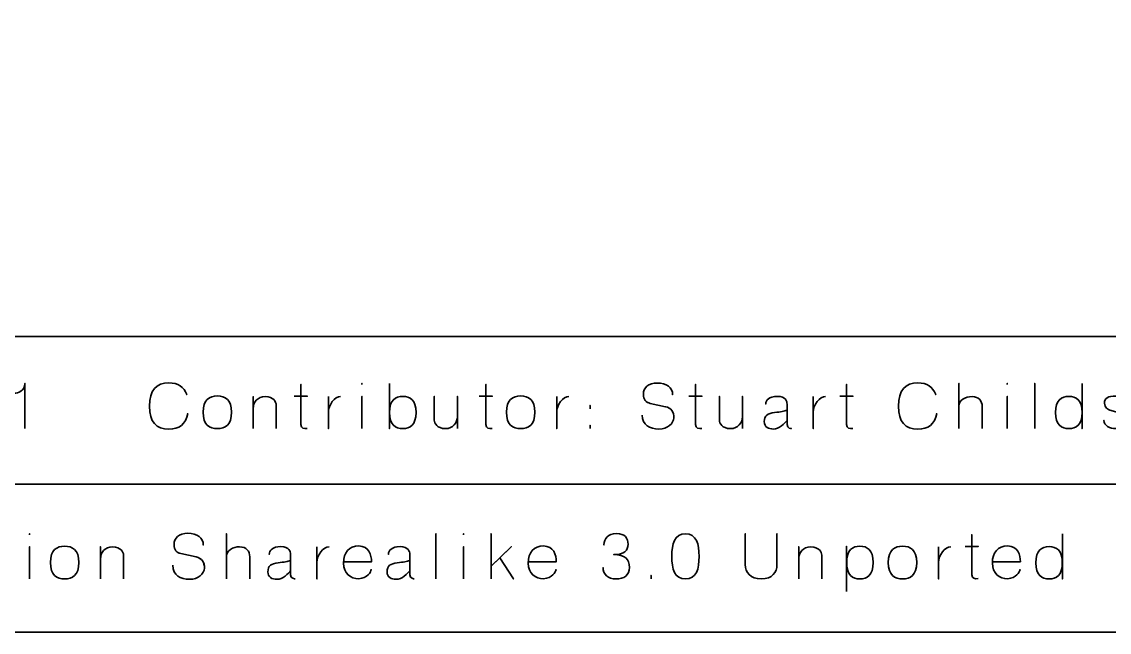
# Model space of a CAD drawing. Header units: inches. Extents: x 215 to 985, y -885 to -315.
# Drawn here: x 504.1 to 724.7, y -885.2 to -761.4 of the extents above; entities that cross this region are included whole.
import ezdxf

# ---------------------------------------------------------------- set-up
doc = ezdxf.new("R2010")
doc.units = ezdxf.units.IN
doc.header["$MEASUREMENT"] = 0
doc.layers.add('Layer 1', color=7, linetype='Continuous')

# ---------------------------------------------------------------- blocks, each defined once
blk = doc.blocks.new('block 282')
at = {"layer": 'Layer 1', "color": 30, "lineweight": 35, "true_color": 0xf58726}
for points, knots in [([(504.71, -843.92), (504.71, -843.92), (504.71, -834.76), (504.71, -834.76), (504.71, -836.33), (503.2, -836.69), (502.55, -836.74), (503.2, -836.69), (504.71, -836.33), (504.71, -834.76), (504.71, -834.76), (504.71, -843.92), (504.71, -843.92)], [0, 0, 0, 0, 1, 1, 1, 2, 2, 2, 3, 3, 3, 4, 4, 4, 4]), ([(533.92, -844.02), (531.4, -844.02), (529.96, -842.59), (529.96, -839.34), (529.96, -836.1), (531.4, -834.65), (533.92, -834.65), (535.73, -834.65), (536.97, -835.4), (537.53, -837.02), (536.97, -835.4), (535.73, -834.65), (533.92, -834.65), (531.4, -834.65), (529.96, -836.1), (529.96, -839.34), (529.96, -842.59), (531.4, -844.02), (533.92, -844.02), (536.01, -844.02), (537.33, -843.03), (537.73, -840.85), (537.33, -843.03), (536.01, -844.02), (533.92, -844.02)], [0, 0, 0, 0, 1, 1, 1, 2, 2, 2, 3, 3, 3, 4, 4, 4, 5, 5, 5, 6, 6, 6, 7, 7, 7, 8, 8, 8, 8]), ([(561.99, -843.86), (561.37, -843.89), (560.7, -843.92), (560.7, -843.07), (560.7, -842.2), (560.7, -834.94), (560.7, -834.94), (560.7, -834.94), (560.7, -842.2), (560.7, -843.07), (560.7, -843.92), (561.37, -843.89), (561.99, -843.86)], [0, 0, 0, 0, 1, 1, 1, 2, 2, 2, 3, 3, 3, 4, 4, 4, 4]), ([(573.08, -834.98), (573.08, -834.98), (573.08, -834.75), (573.08, -834.75), (573.08, -834.75), (573.08, -834.98), (573.08, -834.98)], [0, 0, 0, 0, 1, 1, 1, 2, 2, 2, 2]), ([(578.68, -834.73), (578.68, -834.73), (578.68, -843.92), (578.68, -843.92), (578.68, -843.92), (578.68, -834.73), (578.68, -834.73)], [0, 0, 0, 0, 1, 1, 1, 2, 2, 2, 2]), ([(599.53, -843.86), (598.91, -843.89), (598.24, -843.92), (598.24, -843.07), (598.24, -842.2), (598.24, -834.94), (598.24, -834.94), (598.24, -834.94), (598.24, -842.2), (598.24, -843.07), (598.24, -843.92), (598.91, -843.89), (599.53, -843.86)], [0, 0, 0, 0, 1, 1, 1, 2, 2, 2, 3, 3, 3, 4, 4, 4, 4]), ([(629.97, -841.15), (629.97, -843.18), (631.52, -844), (633.34, -844), (635.18, -844), (636.34, -842.84), (636.37, -841.71), (636.41, -840.59), (635.84, -839.7), (634.71, -839.46), (634.71, -839.46), (631.6, -838.79), (631.6, -838.79), (630.72, -838.6), (630.2, -838.09), (630.2, -836.9), (630.2, -835.7), (631.21, -834.67), (633.03, -834.67), (634.86, -834.67), (636.2, -835.54), (636.14, -837.05), (636.2, -835.54), (634.86, -834.67), (633.03, -834.67), (631.21, -834.67), (630.2, -835.7), (630.2, -836.9), (630.2, -838.09), (630.7, -838.59), (631.6, -838.79), (631.6, -838.79), (634.71, -839.46), (634.71, -839.46), (635.87, -839.7), (636.41, -840.59), (636.37, -841.71), (636.34, -842.84), (635.18, -844), (633.34, -844), (631.52, -844), (629.97, -843.18), (629.97, -841.15)], [0, 0, 0, 0, 1, 1, 1, 2, 2, 2, 3, 3, 3, 4, 4, 4, 5, 5, 5, 6, 6, 6, 7, 7, 7, 8, 8, 8, 9, 9, 9, 10, 10, 10, 11, 11, 11, 12, 12, 12, 13, 13, 13, 14, 14, 14, 14]), ([(642.09, -843.86), (641.47, -843.89), (640.79, -843.92), (640.79, -843.07), (640.79, -842.2), (640.79, -834.94), (640.79, -834.94), (640.79, -834.94), (640.79, -842.2), (640.79, -843.07), (640.79, -843.92), (641.47, -843.89), (642.09, -843.86)], [0, 0, 0, 0, 1, 1, 1, 2, 2, 2, 3, 3, 3, 4, 4, 4, 4]), ([(672.72, -843.86), (672.1, -843.89), (671.43, -843.92), (671.43, -843.07), (671.43, -842.2), (671.43, -834.94), (671.43, -834.94), (671.43, -834.94), (671.43, -842.2), (671.43, -843.07), (671.43, -843.92), (672.1, -843.89), (672.72, -843.86)], [0, 0, 0, 0, 1, 1, 1, 2, 2, 2, 3, 3, 3, 4, 4, 4, 4]), ([(685.92, -844.02), (683.39, -844.02), (681.95, -842.59), (681.95, -839.34), (681.95, -836.1), (683.39, -834.65), (685.92, -834.65), (687.72, -834.65), (688.96, -835.4), (689.52, -837.02), (688.96, -835.4), (687.72, -834.65), (685.92, -834.65), (683.39, -834.65), (681.95, -836.1), (681.95, -839.34), (681.95, -842.59), (683.39, -844.02), (685.92, -844.02), (688, -844.02), (689.32, -843.03), (689.73, -840.85), (689.32, -843.03), (688, -844.02), (685.92, -844.02)], [0, 0, 0, 0, 1, 1, 1, 2, 2, 2, 3, 3, 3, 4, 4, 4, 5, 5, 5, 6, 6, 6, 7, 7, 7, 8, 8, 8, 8]), ([(694.22, -843.92), (694.22, -843.92), (694.22, -834.76), (694.22, -834.76), (694.22, -834.76), (694.22, -843.92), (694.22, -843.92)], [0, 0, 0, 0, 1, 1, 1, 2, 2, 2, 2]), ([(704.03, -834.98), (704.03, -834.98), (704.03, -834.75), (704.03, -834.75), (704.03, -834.75), (704.03, -834.98), (704.03, -834.98)], [0, 0, 0, 0, 1, 1, 1, 2, 2, 2, 2]), ([(709.63, -843.92), (709.63, -843.92), (709.63, -834.76), (709.63, -834.76), (709.63, -834.76), (709.63, -843.92), (709.63, -843.92)], [0, 0, 0, 0, 1, 1, 1, 2, 2, 2, 2]), ([(719.24, -834.74), (719.24, -834.74), (719.24, -843.92), (719.24, -843.92), (719.24, -843.92), (719.24, -834.74), (719.24, -834.74)], [0, 0, 0, 0, 1, 1, 1, 2, 2, 2, 2]), ([(540.86, -840.59), (540.86, -838.03), (542.17, -837.28), (543.74, -837.28), (545.33, -837.28), (546.62, -838.03), (546.62, -840.59), (546.62, -843.17), (545.33, -843.92), (543.74, -843.92), (542.17, -843.92), (540.86, -843.17), (540.86, -840.59)], [0, 0, 0, 0, 1, 1, 1, 2, 2, 2, 3, 3, 3, 4, 4, 4, 4]), ([(540.86, -840.59), (540.86, -838.03), (542.17, -837.28), (543.74, -837.28), (545.33, -837.28), (546.62, -838.03), (546.62, -840.59), (546.62, -843.17), (545.33, -843.92), (543.74, -843.92), (542.17, -843.92), (540.86, -843.17), (540.86, -840.59)], [0, 0, 0, 0, 1, 1, 1, 2, 2, 2, 3, 3, 3, 4, 4, 4, 4]), ([(555.69, -843.92), (555.69, -843.92), (555.69, -839.68), (555.69, -839.09), (555.69, -838.51), (555.11, -837.42), (553.5, -837.4), (551.87, -837.39), (551.02, -838.65), (551.02, -839.82), (551.02, -838.65), (551.87, -837.39), (553.5, -837.4), (555.11, -837.42), (555.69, -838.51), (555.69, -839.09), (555.69, -839.68), (555.69, -843.92), (555.69, -843.92)], [0, 0, 0, 0, 1, 1, 1, 2, 2, 2, 3, 3, 3, 4, 4, 4, 5, 5, 5, 6, 6, 6, 6]), ([(551.02, -843.92), (551.02, -843.92), (551.02, -837.4), (551.02, -837.4), (551.02, -837.4), (551.02, -843.92), (551.02, -843.92)], [0, 0, 0, 0, 1, 1, 1, 2, 2, 2, 2]), ([(559.36, -837.34), (559.36, -837.34), (562.02, -837.34), (562.02, -837.34), (562.02, -837.34), (559.36, -837.34), (559.36, -837.34)], [0, 0, 0, 0, 1, 1, 1, 2, 2, 2, 2]), ([(568.77, -837.4), (567.59, -837.39), (566.25, -839.13), (566.28, -840.59), (566.25, -839.13), (567.59, -837.39), (568.77, -837.4)], [0, 0, 0, 0, 1, 1, 1, 2, 2, 2, 2]), ([(566.28, -837.4), (566.28, -837.4), (566.28, -843.92), (566.28, -843.92), (566.28, -843.92), (566.28, -837.4), (566.28, -837.4)], [0, 0, 0, 0, 1, 1, 1, 2, 2, 2, 2]), ([(573.08, -843.91), (573.08, -843.91), (573.08, -837.39), (573.08, -837.39), (573.08, -837.39), (573.08, -843.93), (573.08, -843.91)], [0, 0, 0, 0, 1, 1, 1, 2, 2, 2, 2]), ([(581.37, -837.37), (582.86, -837.37), (584.06, -838.09), (584.06, -840.64), (584.06, -843.18), (582.86, -843.92), (581.37, -843.92), (579.89, -843.92), (578.68, -843.18), (578.68, -840.64), (578.68, -838.09), (579.89, -837.37), (581.37, -837.37)], [0, 0, 0, 0, 1, 1, 1, 2, 2, 2, 3, 3, 3, 4, 4, 4, 4]), ([(581.37, -837.37), (582.86, -837.37), (584.06, -838.09), (584.06, -840.64), (584.06, -843.18), (582.86, -843.92), (581.37, -843.92), (579.89, -843.92), (578.68, -843.18), (578.68, -840.64), (578.68, -838.09), (579.89, -837.37), (581.37, -837.37)], [0, 0, 0, 0, 1, 1, 1, 2, 2, 2, 3, 3, 3, 4, 4, 4, 4]), ([(587.78, -842.22), (587.78, -842.8), (588.37, -843.89), (589.98, -843.91), (591.61, -843.92), (592.47, -842.66), (592.47, -841.49), (592.47, -842.66), (591.61, -843.92), (589.98, -843.91), (588.37, -843.89), (587.78, -842.8), (587.78, -842.22), (587.78, -841.63), (587.78, -837.38), (587.78, -837.38), (587.78, -837.38), (587.78, -841.63), (587.78, -842.22)], [0, 0, 0, 0, 1, 1, 1, 2, 2, 2, 3, 3, 3, 4, 4, 4, 5, 5, 5, 6, 6, 6, 6]), ([(592.47, -843.91), (592.47, -843.91), (592.47, -837.38), (592.47, -837.38), (592.47, -837.38), (592.47, -843.91), (592.47, -843.91)], [0, 0, 0, 0, 1, 1, 1, 2, 2, 2, 2]), ([(596.9, -837.34), (596.9, -837.34), (599.56, -837.34), (599.56, -837.34), (599.56, -837.34), (596.9, -837.34), (596.9, -837.34)], [0, 0, 0, 0, 1, 1, 1, 2, 2, 2, 2]), ([(602.42, -840.59), (602.42, -838.03), (603.72, -837.28), (605.3, -837.28), (606.88, -837.28), (608.18, -838.03), (608.18, -840.59), (608.18, -843.17), (606.88, -843.92), (605.3, -843.92), (603.72, -843.92), (602.42, -843.17), (602.42, -840.59)], [0, 0, 0, 0, 1, 1, 1, 2, 2, 2, 3, 3, 3, 4, 4, 4, 4]), ([(602.42, -840.59), (602.42, -838.03), (603.72, -837.28), (605.3, -837.28), (606.88, -837.28), (608.18, -838.03), (608.18, -840.59), (608.18, -843.17), (606.88, -843.92), (605.3, -843.92), (603.72, -843.92), (602.42, -843.17), (602.42, -840.59)], [0, 0, 0, 0, 1, 1, 1, 2, 2, 2, 3, 3, 3, 4, 4, 4, 4]), ([(615.1, -837.4), (613.92, -837.39), (612.57, -839.13), (612.61, -840.59), (612.57, -839.13), (613.92, -837.39), (615.1, -837.4)], [0, 0, 0, 0, 1, 1, 1, 2, 2, 2, 2]), ([(612.61, -837.4), (612.61, -837.4), (612.61, -843.92), (612.61, -843.92), (612.61, -843.92), (612.61, -837.4), (612.61, -837.4)], [0, 0, 0, 0, 1, 1, 1, 2, 2, 2, 2]), ([(639.46, -837.34), (639.46, -837.34), (642.11, -837.34), (642.11, -837.34), (642.11, -837.34), (639.46, -837.34), (639.46, -837.34)], [0, 0, 0, 0, 1, 1, 1, 2, 2, 2, 2]), ([(645.62, -842.22), (645.62, -842.8), (646.2, -843.89), (647.82, -843.91), (649.44, -843.92), (650.31, -842.66), (650.31, -841.49), (650.31, -842.66), (649.44, -843.92), (647.82, -843.91), (646.2, -843.89), (645.62, -842.8), (645.62, -842.22), (645.62, -841.63), (645.62, -837.38), (645.62, -837.38), (645.62, -837.38), (645.62, -841.63), (645.62, -842.22)], [0, 0, 0, 0, 1, 1, 1, 2, 2, 2, 3, 3, 3, 4, 4, 4, 5, 5, 5, 6, 6, 6, 6]), ([(650.31, -843.91), (650.31, -843.91), (650.31, -837.38), (650.31, -837.38), (650.31, -837.38), (650.31, -843.91), (650.31, -843.91)], [0, 0, 0, 0, 1, 1, 1, 2, 2, 2, 2]), ([(659.36, -843.09), (659.36, -843.09), (659.36, -838.92), (659.36, -838.92), (659.36, -838.38), (659.09, -837.37), (657.38, -837.37), (655.67, -837.37), (655.03, -838.14), (655.03, -838.94), (655.03, -838.14), (655.67, -837.37), (657.38, -837.37), (659.09, -837.37), (659.36, -838.38), (659.36, -838.92), (659.36, -838.92), (659.36, -843.09), (659.36, -843.09), (659.36, -843.86), (660.26, -843.92), (660.26, -843.92), (660.26, -843.92), (659.36, -843.86), (659.36, -843.09)], [0, 0, 0, 0, 1, 1, 1, 2, 2, 2, 3, 3, 3, 4, 4, 4, 5, 5, 5, 6, 6, 6, 7, 7, 7, 8, 8, 8, 8]), ([(667.17, -837.4), (665.99, -837.39), (664.64, -839.13), (664.68, -840.59), (664.64, -839.13), (665.99, -837.39), (667.17, -837.4)], [0, 0, 0, 0, 1, 1, 1, 2, 2, 2, 2]), ([(664.68, -837.4), (664.68, -837.4), (664.68, -843.92), (664.68, -843.92), (664.68, -843.92), (664.68, -837.4), (664.68, -837.4)], [0, 0, 0, 0, 1, 1, 1, 2, 2, 2, 2]), ([(670.09, -837.34), (670.09, -837.34), (672.75, -837.34), (672.75, -837.34), (672.75, -837.34), (670.09, -837.34), (670.09, -837.34)], [0, 0, 0, 0, 1, 1, 1, 2, 2, 2, 2]), ([(698.97, -843.92), (698.97, -843.92), (698.97, -840.62), (698.97, -839.46), (698.97, -838.31), (698.27, -837.43), (696.91, -837.4), (695.53, -837.38), (694.22, -838.22), (694.22, -839.32), (694.22, -838.22), (695.53, -837.38), (696.91, -837.4), (698.27, -837.43), (698.97, -838.31), (698.97, -839.46), (698.97, -840.62), (698.97, -843.92), (698.97, -843.92)], [0, 0, 0, 0, 1, 1, 1, 2, 2, 2, 3, 3, 3, 4, 4, 4, 5, 5, 5, 6, 6, 6, 6]), ([(704.03, -843.91), (704.03, -843.91), (704.03, -837.39), (704.03, -837.39), (704.03, -837.39), (704.03, -843.93), (704.03, -843.91)], [0, 0, 0, 0, 1, 1, 1, 2, 2, 2, 2]), ([(716.54, -837.37), (718.01, -837.37), (719.23, -838.1), (719.23, -840.64), (719.23, -843.18), (718.01, -843.92), (716.54, -843.92), (715.06, -843.92), (713.86, -843.18), (713.86, -840.64), (713.86, -838.1), (715.06, -837.37), (716.54, -837.37)], [0, 0, 0, 0, 1, 1, 1, 2, 2, 2, 3, 3, 3, 4, 4, 4, 4]), ([(716.54, -837.37), (718.01, -837.37), (719.23, -838.1), (719.23, -840.64), (719.23, -843.18), (718.01, -843.92), (716.54, -843.92), (715.06, -843.92), (713.86, -843.18), (713.86, -840.64), (713.86, -838.1), (715.06, -837.37), (716.54, -837.37)], [0, 0, 0, 0, 1, 1, 1, 2, 2, 2, 3, 3, 3, 4, 4, 4, 4]), ([(728.09, -838.57), (728.12, -838.26), (727.7, -837.37), (726.1, -837.3), (724.5, -837.27), (723.76, -837.77), (723.76, -838.75), (723.76, -839.74), (724.59, -840.05), (724.89, -840.14), (724.89, -840.14), (727.29, -840.85), (727.29, -840.85), (727.61, -840.92), (728.37, -841.27), (728.37, -842.2), (728.37, -843.14), (727.37, -843.92), (726.1, -843.92), (724.83, -843.92), (723.67, -843.25), (723.67, -842.26), (723.67, -843.25), (724.83, -843.92), (726.1, -843.92), (727.37, -843.92), (728.37, -843.14), (728.37, -842.2), (728.37, -841.27), (727.61, -840.92), (727.29, -840.85), (727.29, -840.85), (724.89, -840.14), (724.89, -840.14), (724.59, -840.05), (723.76, -839.74), (723.76, -838.75), (723.76, -837.77), (724.5, -837.27), (726.1, -837.3), (727.7, -837.37), (728.12, -838.26), (728.09, -838.57)], [0, 0, 0, 0, 1, 1, 1, 2, 2, 2, 3, 3, 3, 4, 4, 4, 5, 5, 5, 6, 6, 6, 7, 7, 7, 8, 8, 8, 9, 9, 9, 10, 10, 10, 11, 11, 11, 12, 12, 12, 13, 13, 13, 14, 14, 14, 14]), ([(619.39, -839.91), (619.39, -839.91), (619.39, -839.21), (619.39, -839.21), (619.39, -839.21), (619.39, -839.91), (619.39, -839.91)], [0, 0, 0, 0, 1, 1, 1, 2, 2, 2, 2]), ([(656.63, -844), (655.58, -843.96), (654.74, -843.63), (654.74, -842.46), (654.74, -841.28), (655.45, -840.78), (656.8, -840.66), (658.13, -840.53), (658.73, -840.33), (659.36, -840.15), (658.73, -840.33), (658.13, -840.53), (656.8, -840.66), (655.45, -840.78), (654.74, -841.28), (654.74, -842.46), (654.74, -843.63), (655.58, -843.96), (656.63, -844), (657.67, -844.03), (658.98, -842.8), (659.36, -842.26), (658.98, -842.8), (657.67, -844.03), (656.63, -844)], [0, 0, 0, 0, 1, 1, 1, 2, 2, 2, 3, 3, 3, 4, 4, 4, 5, 5, 5, 6, 6, 6, 7, 7, 7, 8, 8, 8, 8]), ([(619.39, -843.92), (619.39, -843.92), (619.39, -843.22), (619.39, -843.22), (619.39, -843.22), (619.39, -843.92), (619.39, -843.92)], [0, 0, 0, 0, 1, 1, 1, 2, 2, 2, 2]), ([(505.64, -865.46), (505.64, -865.46), (505.64, -865.23), (505.64, -865.23), (505.64, -865.23), (505.64, -865.46), (505.64, -865.46)], [0, 0, 0, 0, 1, 1, 1, 2, 2, 2, 2]), ([(534.72, -871.63), (534.72, -873.66), (536.27, -874.48), (538.09, -874.48), (539.93, -874.48), (541.08, -873.32), (541.12, -872.19), (541.16, -871.07), (540.59, -870.18), (539.46, -869.94), (539.46, -869.94), (536.35, -869.27), (536.35, -869.27), (535.47, -869.08), (534.95, -868.57), (534.95, -867.38), (534.95, -866.18), (535.95, -865.15), (537.78, -865.15), (539.61, -865.15), (540.94, -866.02), (540.89, -867.53), (540.94, -866.02), (539.61, -865.15), (537.78, -865.15), (535.95, -865.15), (534.95, -866.18), (534.95, -867.38), (534.95, -868.57), (535.45, -869.07), (536.35, -869.27), (536.35, -869.27), (539.46, -869.94), (539.46, -869.94), (540.61, -870.18), (541.16, -871.07), (541.12, -872.19), (541.08, -873.32), (539.93, -874.48), (538.09, -874.48), (536.27, -874.48), (534.72, -873.66), (534.72, -871.63)], [0, 0, 0, 0, 1, 1, 1, 2, 2, 2, 3, 3, 3, 4, 4, 4, 5, 5, 5, 6, 6, 6, 7, 7, 7, 8, 8, 8, 9, 9, 9, 10, 10, 10, 11, 11, 11, 12, 12, 12, 13, 13, 13, 14, 14, 14, 14]), ([(545.58, -874.4), (545.58, -874.4), (545.58, -865.24), (545.58, -865.24), (545.58, -865.24), (545.58, -874.4), (545.58, -874.4)], [0, 0, 0, 0, 1, 1, 1, 2, 2, 2, 2]), ([(588.09, -874.4), (588.09, -874.4), (588.09, -865.24), (588.09, -865.24), (588.09, -865.24), (588.09, -874.4), (588.09, -874.4)], [0, 0, 0, 0, 1, 1, 1, 2, 2, 2, 2]), ([(593.7, -865.46), (593.7, -865.46), (593.7, -865.23), (593.7, -865.23), (593.7, -865.23), (593.7, -865.46), (593.7, -865.46)], [0, 0, 0, 0, 1, 1, 1, 2, 2, 2, 2]), ([(599.3, -874.4), (599.3, -874.4), (599.3, -871.83), (599.3, -871.83), (599.3, -871.83), (601.05, -870.13), (601.05, -870.13), (601.05, -870.13), (603.82, -874.4), (603.82, -874.4), (603.82, -874.4), (601.05, -870.13), (601.05, -870.13), (601.05, -870.13), (603.39, -867.89), (603.39, -867.89), (603.39, -867.89), (599.3, -871.83), (599.3, -871.83), (599.3, -871.83), (599.3, -865.24), (599.3, -865.24), (599.3, -865.24), (599.3, -874.4), (599.3, -874.4)], [0, 0, 0, 0, 1, 1, 1, 2, 2, 2, 3, 3, 3, 4, 4, 4, 5, 5, 5, 6, 6, 6, 7, 7, 7, 8, 8, 8, 8]), ([(624.64, -874.4), (626.26, -874.4), (627.38, -873.73), (627.38, -872.05), (627.38, -870.37), (626.39, -869.47), (624.18, -869.47), (626.38, -869.48), (627.09, -868.58), (627.09, -867.36), (627.09, -866.15), (626.46, -865.19), (624.74, -865.19), (623.02, -865.19), (622.2, -866.27), (622.2, -867.49), (622.2, -866.27), (623.02, -865.19), (624.74, -865.19), (626.46, -865.19), (627.09, -866.15), (627.09, -867.36), (627.09, -868.58), (626.38, -869.48), (624.18, -869.47), (626.39, -869.47), (627.38, -870.37), (627.38, -872.05), (627.38, -873.73), (626.26, -874.4), (624.64, -874.4), (623.01, -874.4), (622.02, -873.46), (622.02, -872.1), (622.02, -873.46), (623.01, -874.4), (624.64, -874.4)], [0, 0, 0, 0, 1, 1, 1, 2, 2, 2, 3, 3, 3, 4, 4, 4, 5, 5, 5, 6, 6, 6, 7, 7, 7, 8, 8, 8, 9, 9, 9, 10, 10, 10, 11, 11, 11, 12, 12, 12, 12]), ([(635.98, -869.83), (635.98, -867.31), (636.51, -865.26), (638.75, -865.26), (640.98, -865.26), (641.51, -867.31), (641.51, -869.83), (641.51, -872.36), (640.98, -874.4), (638.75, -874.4), (636.51, -874.4), (635.98, -872.36), (635.98, -869.83)], [0, 0, 0, 0, 1, 1, 1, 2, 2, 2, 3, 3, 3, 4, 4, 4, 4]), ([(635.98, -869.83), (635.98, -867.31), (636.51, -865.26), (638.75, -865.26), (640.98, -865.26), (641.51, -867.31), (641.51, -869.83), (641.51, -872.36), (640.98, -874.4), (638.75, -874.4), (636.51, -874.4), (635.98, -872.36), (635.98, -869.83)], [0, 0, 0, 0, 1, 1, 1, 2, 2, 2, 3, 3, 3, 4, 4, 4, 4]), ([(657.31, -871.49), (657.31, -873.02), (656.37, -874.4), (654.14, -874.39), (651.9, -874.35), (650.87, -873.1), (650.87, -871.49), (650.87, -871.49), (650.87, -865.23), (650.87, -865.23), (650.87, -865.23), (650.87, -871.49), (650.87, -871.49), (650.87, -873.1), (651.9, -874.35), (654.14, -874.39), (656.37, -874.4), (657.31, -873.02), (657.31, -871.49), (657.31, -869.97), (657.31, -865.23), (657.31, -865.23), (657.31, -865.23), (657.31, -869.97), (657.31, -871.49)], [0, 0, 0, 0, 1, 1, 1, 2, 2, 2, 3, 3, 3, 4, 4, 4, 5, 5, 5, 6, 6, 6, 7, 7, 7, 8, 8, 8, 8]), ([(698.14, -874.34), (697.52, -874.37), (696.85, -874.4), (696.85, -873.55), (696.85, -872.69), (696.85, -865.42), (696.85, -865.42), (696.85, -865.42), (696.85, -872.69), (696.85, -873.55), (696.85, -874.4), (697.52, -874.37), (698.14, -874.34)], [0, 0, 0, 0, 1, 1, 1, 2, 2, 2, 3, 3, 3, 4, 4, 4, 4]), ([(715.24, -865.22), (715.24, -865.22), (715.24, -874.4), (715.24, -874.4), (715.24, -874.4), (715.24, -865.22), (715.24, -865.22)], [0, 0, 0, 0, 1, 1, 1, 2, 2, 2, 2]), ([(505.64, -874.39), (505.64, -874.39), (505.64, -867.87), (505.64, -867.87), (505.64, -867.87), (505.64, -874.41), (505.64, -874.39)], [0, 0, 0, 0, 1, 1, 1, 2, 2, 2, 2]), ([(509.87, -871.07), (509.87, -868.51), (511.18, -867.76), (512.75, -867.76), (514.34, -867.76), (515.63, -868.51), (515.63, -871.07), (515.63, -873.65), (514.34, -874.4), (512.75, -874.4), (511.18, -874.4), (509.87, -873.65), (509.87, -871.07)], [0, 0, 0, 0, 1, 1, 1, 2, 2, 2, 3, 3, 3, 4, 4, 4, 4]), ([(509.87, -871.07), (509.87, -868.51), (511.18, -867.76), (512.75, -867.76), (514.34, -867.76), (515.63, -868.51), (515.63, -871.07), (515.63, -873.65), (514.34, -874.4), (512.75, -874.4), (511.18, -874.4), (509.87, -873.65), (509.87, -871.07)], [0, 0, 0, 0, 1, 1, 1, 2, 2, 2, 3, 3, 3, 4, 4, 4, 4]), ([(524.7, -874.4), (524.7, -874.4), (524.7, -870.16), (524.7, -869.57), (524.7, -868.99), (524.12, -867.9), (522.5, -867.89), (520.88, -867.87), (520.03, -869.13), (520.03, -870.3), (520.03, -869.13), (520.88, -867.87), (522.5, -867.89), (524.12, -867.9), (524.7, -868.99), (524.7, -869.57), (524.7, -870.16), (524.7, -874.4), (524.7, -874.4)], [0, 0, 0, 0, 1, 1, 1, 2, 2, 2, 3, 3, 3, 4, 4, 4, 5, 5, 5, 6, 6, 6, 6]), ([(520.03, -874.4), (520.03, -874.4), (520.03, -867.89), (520.03, -867.89), (520.03, -867.89), (520.03, -874.4), (520.03, -874.4)], [0, 0, 0, 0, 1, 1, 1, 2, 2, 2, 2]), ([(550.33, -874.4), (550.33, -874.4), (550.33, -871.1), (550.33, -869.94), (550.33, -868.79), (549.63, -867.91), (548.27, -867.89), (546.89, -867.86), (545.58, -868.7), (545.58, -869.8), (545.58, -868.7), (546.89, -867.86), (548.27, -867.89), (549.63, -867.91), (550.33, -868.79), (550.33, -869.94), (550.33, -871.1), (550.33, -874.4), (550.33, -874.4)], [0, 0, 0, 0, 1, 1, 1, 2, 2, 2, 3, 3, 3, 4, 4, 4, 5, 5, 5, 6, 6, 6, 6]), ([(559.52, -874.4), (559.52, -874.4), (558.62, -874.34), (558.62, -873.57), (558.62, -873.57), (558.62, -869.4), (558.62, -869.4), (558.62, -868.86), (558.36, -867.85), (556.64, -867.85), (554.93, -867.85), (554.29, -868.62), (554.29, -869.42), (554.29, -868.62), (554.93, -867.85), (556.64, -867.85), (558.36, -867.85), (558.62, -868.86), (558.62, -869.4), (558.62, -869.4), (558.62, -873.57), (558.62, -873.57), (558.62, -874.34), (559.52, -874.4), (559.52, -874.4)], [0, 0, 0, 0, 1, 1, 1, 2, 2, 2, 3, 3, 3, 4, 4, 4, 5, 5, 5, 6, 6, 6, 7, 7, 7, 8, 8, 8, 8]), ([(566.43, -867.89), (565.25, -867.87), (563.91, -869.61), (563.94, -871.07), (563.91, -869.61), (565.25, -867.87), (566.43, -867.89)], [0, 0, 0, 0, 1, 1, 1, 2, 2, 2, 2]), ([(563.94, -867.89), (563.94, -867.89), (563.94, -874.4), (563.94, -874.4), (563.94, -874.4), (563.94, -867.89), (563.94, -867.89)], [0, 0, 0, 0, 1, 1, 1, 2, 2, 2, 2]), ([(569.37, -870.92), (569.37, -870.92), (575.04, -870.92), (575.04, -870.92), (575.04, -869.51), (574.48, -867.71), (572.47, -867.71), (570.46, -867.71), (569.35, -869.08), (569.35, -871.17), (569.35, -873.28), (570.78, -874.4), (572.47, -874.35), (574.17, -874.3), (574.9, -872.98), (574.99, -872.51), (574.9, -872.98), (574.17, -874.3), (572.47, -874.35), (570.78, -874.4), (569.35, -873.28), (569.35, -871.17), (569.35, -869.08), (570.46, -867.71), (572.47, -867.71), (574.48, -867.71), (575.04, -869.51), (575.04, -870.92), (575.04, -870.92), (569.37, -870.92), (569.37, -870.92)], [0, 0, 0, 0, 1, 1, 1, 2, 2, 2, 3, 3, 3, 4, 4, 4, 5, 5, 5, 6, 6, 6, 7, 7, 7, 8, 8, 8, 9, 9, 9, 10, 10, 10, 10]), ([(583.7, -874.4), (583.7, -874.4), (582.8, -874.34), (582.8, -873.57), (582.8, -873.57), (582.8, -869.4), (582.8, -869.4), (582.8, -868.86), (582.54, -867.85), (580.82, -867.85), (579.11, -867.85), (578.47, -868.62), (578.47, -869.42), (578.47, -868.62), (579.11, -867.85), (580.82, -867.85), (582.54, -867.85), (582.8, -868.86), (582.8, -869.4), (582.8, -869.4), (582.8, -873.57), (582.8, -873.57), (582.8, -874.34), (583.7, -874.4), (583.7, -874.4)], [0, 0, 0, 0, 1, 1, 1, 2, 2, 2, 3, 3, 3, 4, 4, 4, 5, 5, 5, 6, 6, 6, 7, 7, 7, 8, 8, 8, 8]), ([(593.7, -874.39), (593.7, -874.39), (593.7, -867.87), (593.7, -867.87), (593.7, -867.87), (593.7, -874.41), (593.7, -874.39)], [0, 0, 0, 0, 1, 1, 1, 2, 2, 2, 2]), ([(606.86, -870.92), (606.86, -870.92), (612.53, -870.92), (612.53, -870.92), (612.53, -869.51), (611.97, -867.71), (609.95, -867.71), (607.95, -867.71), (606.84, -869.08), (606.84, -871.17), (606.84, -873.28), (608.27, -874.4), (609.95, -874.35), (611.66, -874.3), (612.39, -872.98), (612.48, -872.51), (612.39, -872.98), (611.66, -874.3), (609.95, -874.35), (608.27, -874.4), (606.84, -873.28), (606.84, -871.17), (606.84, -869.08), (607.95, -867.71), (609.95, -867.71), (611.97, -867.71), (612.53, -869.51), (612.53, -870.92), (612.53, -870.92), (606.86, -870.92), (606.86, -870.92)], [0, 0, 0, 0, 1, 1, 1, 2, 2, 2, 3, 3, 3, 4, 4, 4, 5, 5, 5, 6, 6, 6, 7, 7, 7, 8, 8, 8, 9, 9, 9, 10, 10, 10, 10]), ([(666.41, -874.4), (666.41, -874.4), (666.41, -870.16), (666.41, -869.57), (666.41, -868.99), (665.82, -867.9), (664.21, -867.89), (662.58, -867.87), (661.73, -869.13), (661.73, -870.3), (661.73, -869.13), (662.58, -867.87), (664.21, -867.89), (665.82, -867.9), (666.41, -868.99), (666.41, -869.57), (666.41, -870.16), (666.41, -874.4), (666.41, -874.4)], [0, 0, 0, 0, 1, 1, 1, 2, 2, 2, 3, 3, 3, 4, 4, 4, 5, 5, 5, 6, 6, 6, 6]), ([(661.73, -874.4), (661.73, -874.4), (661.73, -867.89), (661.73, -867.89), (661.73, -867.89), (661.73, -874.4), (661.73, -874.4)], [0, 0, 0, 0, 1, 1, 1, 2, 2, 2, 2]), ([(671.45, -876.93), (671.45, -876.93), (671.45, -867.76), (671.45, -867.76), (671.45, -867.76), (671.45, -876.93), (671.45, -876.93)], [0, 0, 0, 0, 1, 1, 1, 2, 2, 2, 2]), ([(674.14, -874.4), (675.61, -874.4), (676.83, -873.65), (676.83, -871.07), (676.83, -868.51), (675.61, -867.76), (674.14, -867.76), (672.67, -867.76), (671.46, -868.51), (671.46, -871.07), (671.46, -873.65), (672.67, -874.4), (674.14, -874.4)], [0, 0, 0, 0, 1, 1, 1, 2, 2, 2, 3, 3, 3, 4, 4, 4, 4]), ([(674.14, -874.4), (675.61, -874.4), (676.83, -873.65), (676.83, -871.07), (676.83, -868.51), (675.61, -867.76), (674.14, -867.76), (672.67, -867.76), (671.46, -868.51), (671.46, -871.07), (671.46, -873.65), (672.67, -874.4), (674.14, -874.4)], [0, 0, 0, 0, 1, 1, 1, 2, 2, 2, 3, 3, 3, 4, 4, 4, 4]), ([(679.91, -871.07), (679.91, -868.51), (681.21, -867.76), (682.79, -867.76), (684.38, -867.76), (685.67, -868.51), (685.67, -871.07), (685.67, -873.65), (684.38, -874.4), (682.79, -874.4), (681.21, -874.4), (679.91, -873.65), (679.91, -871.07)], [0, 0, 0, 0, 1, 1, 1, 2, 2, 2, 3, 3, 3, 4, 4, 4, 4]), ([(679.91, -871.07), (679.91, -868.51), (681.21, -867.76), (682.79, -867.76), (684.38, -867.76), (685.67, -868.51), (685.67, -871.07), (685.67, -873.65), (684.38, -874.4), (682.79, -874.4), (681.21, -874.4), (679.91, -873.65), (679.91, -871.07)], [0, 0, 0, 0, 1, 1, 1, 2, 2, 2, 3, 3, 3, 4, 4, 4, 4]), ([(692.59, -867.89), (691.41, -867.87), (690.07, -869.61), (690.1, -871.07), (690.07, -869.61), (691.41, -867.87), (692.59, -867.89)], [0, 0, 0, 0, 1, 1, 1, 2, 2, 2, 2]), ([(690.1, -867.89), (690.1, -867.89), (690.1, -874.4), (690.1, -874.4), (690.1, -874.4), (690.1, -867.89), (690.1, -867.89)], [0, 0, 0, 0, 1, 1, 1, 2, 2, 2, 2]), ([(695.51, -867.82), (695.51, -867.82), (698.17, -867.82), (698.17, -867.82), (698.17, -867.82), (695.51, -867.82), (695.51, -867.82)], [0, 0, 0, 0, 1, 1, 1, 2, 2, 2, 2]), ([(701.04, -870.92), (701.04, -870.92), (706.71, -870.92), (706.71, -870.92), (706.71, -869.51), (706.16, -867.71), (704.14, -867.71), (702.13, -867.71), (701.03, -869.08), (701.03, -871.17), (701.03, -873.28), (702.45, -874.4), (704.14, -874.35), (705.84, -874.3), (706.57, -872.98), (706.66, -872.51), (706.57, -872.98), (705.84, -874.3), (704.14, -874.35), (702.45, -874.4), (701.03, -873.28), (701.03, -871.17), (701.03, -869.08), (702.13, -867.71), (704.14, -867.71), (706.16, -867.71), (706.71, -869.51), (706.71, -870.92), (706.71, -870.92), (701.04, -870.92), (701.04, -870.92)], [0, 0, 0, 0, 1, 1, 1, 2, 2, 2, 3, 3, 3, 4, 4, 4, 5, 5, 5, 6, 6, 6, 7, 7, 7, 8, 8, 8, 9, 9, 9, 10, 10, 10, 10]), ([(712.53, -867.85), (714, -867.85), (715.22, -868.58), (715.22, -871.12), (715.22, -873.66), (714, -874.4), (712.53, -874.4), (711.06, -874.4), (709.85, -873.66), (709.85, -871.12), (709.85, -868.58), (711.06, -867.85), (712.53, -867.85)], [0, 0, 0, 0, 1, 1, 1, 2, 2, 2, 3, 3, 3, 4, 4, 4, 4]), ([(712.53, -867.85), (714, -867.85), (715.22, -868.58), (715.22, -871.12), (715.22, -873.66), (714, -874.4), (712.53, -874.4), (711.06, -874.4), (709.85, -873.66), (709.85, -871.12), (709.85, -868.58), (711.06, -867.85), (712.53, -867.85)], [0, 0, 0, 0, 1, 1, 1, 2, 2, 2, 3, 3, 3, 4, 4, 4, 4]), ([(558.62, -872.74), (558.24, -873.28), (556.93, -874.51), (555.89, -874.48), (554.84, -874.44), (554, -874.11), (554, -872.94), (554, -871.76), (554.71, -871.26), (556.06, -871.14), (557.39, -871.01), (557.99, -870.81), (558.62, -870.63), (557.99, -870.81), (557.39, -871.01), (556.06, -871.14), (554.71, -871.26), (554, -871.76), (554, -872.94), (554, -874.11), (554.84, -874.44), (555.89, -874.48), (556.93, -874.51), (558.24, -873.28), (558.62, -872.74)], [0, 0, 0, 0, 1, 1, 1, 2, 2, 2, 3, 3, 3, 4, 4, 4, 5, 5, 5, 6, 6, 6, 7, 7, 7, 8, 8, 8, 8]), ([(582.8, -872.74), (582.42, -873.28), (581.11, -874.51), (580.07, -874.48), (579.02, -874.44), (578.18, -874.11), (578.18, -872.94), (578.18, -871.76), (578.89, -871.26), (580.24, -871.14), (581.57, -871.01), (582.17, -870.81), (582.8, -870.63), (582.17, -870.81), (581.57, -871.01), (580.24, -871.14), (578.89, -871.26), (578.18, -871.76), (578.18, -872.94), (578.18, -874.11), (579.02, -874.44), (580.07, -874.48), (581.11, -874.51), (582.42, -873.28), (582.8, -872.74)], [0, 0, 0, 0, 1, 1, 1, 2, 2, 2, 3, 3, 3, 4, 4, 4, 5, 5, 5, 6, 6, 6, 7, 7, 7, 8, 8, 8, 8]), ([(631.75, -874.4), (631.75, -874.4), (631.75, -873.7), (631.75, -873.7), (631.75, -873.7), (631.75, -874.4), (631.75, -874.4)], [0, 0, 0, 0, 1, 1, 1, 2, 2, 2, 2])]:
    blk.add_open_spline(points, degree=3, knots=knots, dxfattribs=at)

msp = doc.modelspace()

# ---------------------------------------------------------------- linework, layer by layer
at = {"layer": 'Layer 1', "color": 35, "lineweight": 35, "true_color": 0x927753}
msp.add_lwpolyline([(984.67, -855.21), (214.67, -855.21), (214.67, -825.21), (984.67, -825.21), (984.67, -855.21)], dxfattribs=at)
at = {"layer": 'Layer 1', "color": 179, "lineweight": 35, "true_color": 0x231f20}
msp.add_open_spline([(984.67, -870.21), (984.67, -878.5), (977.96, -885.21), (969.67, -885.21), (969.67, -885.21), (229.67, -885.21), (229.67, -885.21), (221.39, -885.21), (214.67, -878.5), (214.67, -870.21), (214.67, -870.21), (214.67, -330.21), (214.67, -330.21), (214.67, -321.93), (221.39, -315.21), (229.67, -315.21), (229.67, -315.21), (969.67, -315.21), (969.67, -315.21), (977.96, -315.21), (984.67, -321.93), (984.67, -330.21), (984.67, -330.21), (984.67, -870.21), (984.67, -870.21)], degree=3, knots=[0, 0, 0, 0, 1, 1, 1, 2, 2, 2, 3, 3, 3, 4, 4, 4, 5, 5, 5, 6, 6, 6, 7, 7, 7, 8, 8, 8, 8], dxfattribs=at)

# ---------------------------------------------------------------- block references
at = {"layer": 'Layer 1'}
msp.add_blockref('block 282', (0, 0), dxfattribs=at)

doc.saveas('drawing.dxf')
